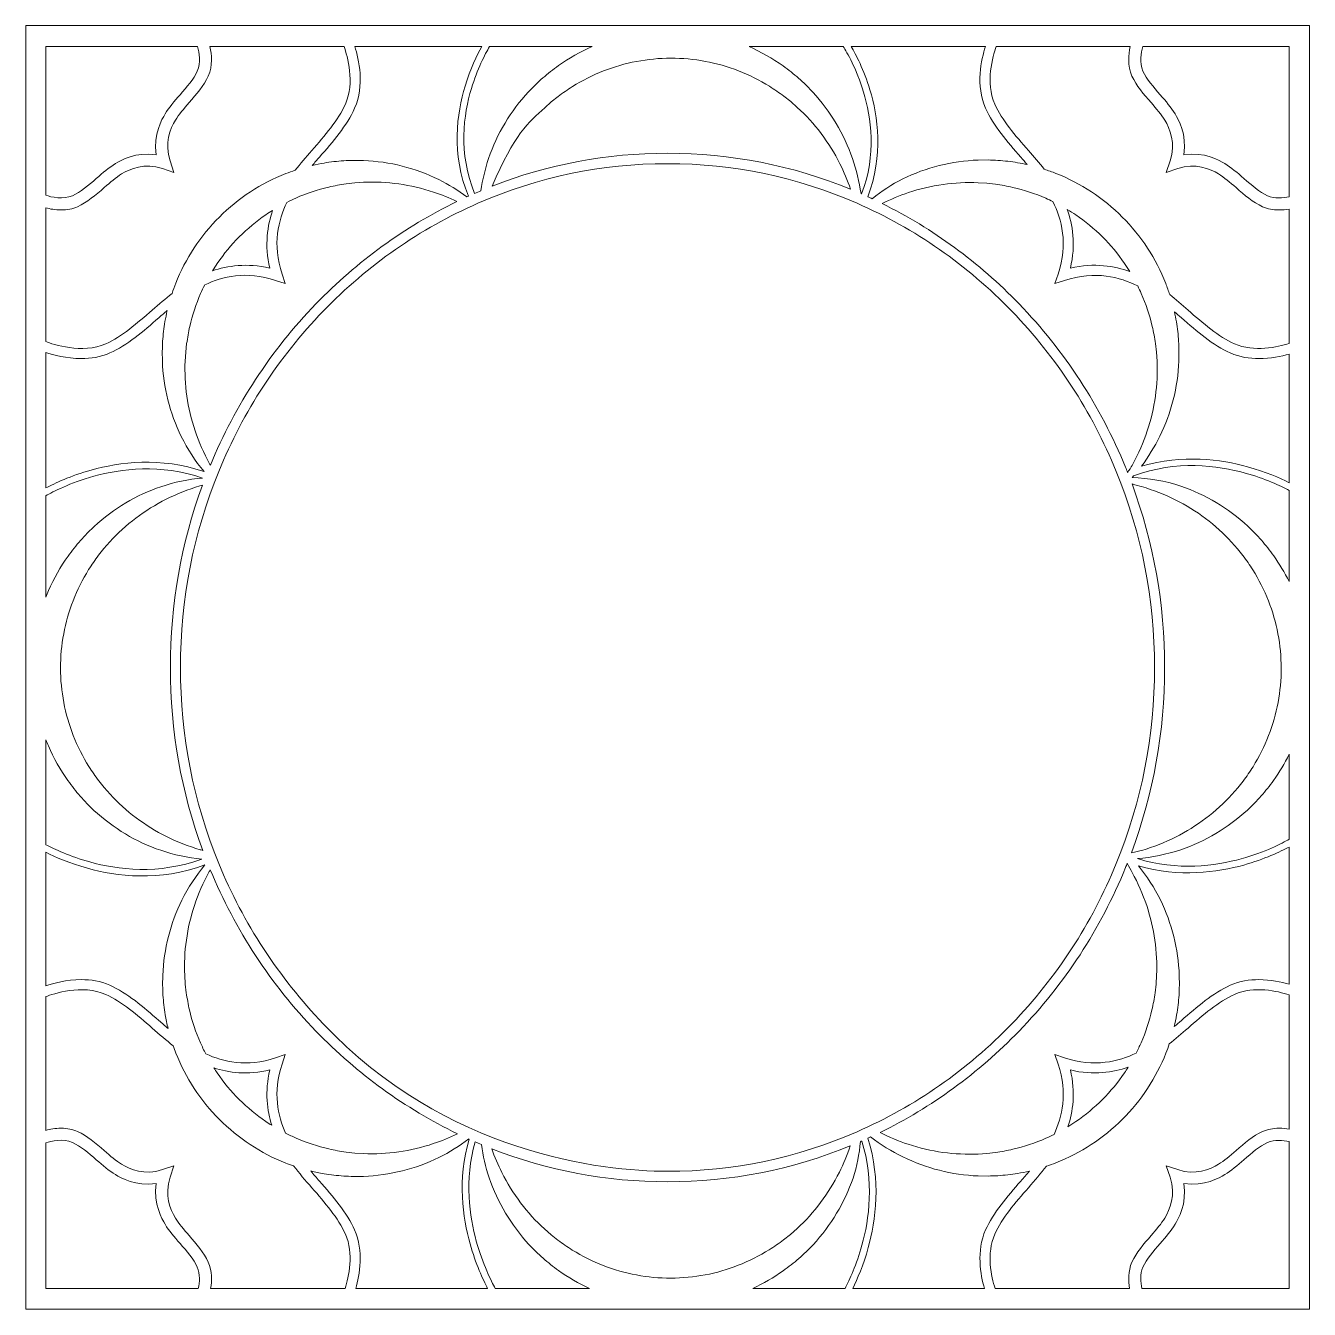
# Model space of a CAD drawing. Header units: millimetres. Extents: x -965 to 732, y -534 to 696.
# Drawn here: x -965.5 to -584.6, y 314.6 to 695.5 of the extents above; entities that cross this region are included whole.
import ezdxf

# ---------------------------------------------------------------- set-up
doc = ezdxf.new("R2010")
doc.units = ezdxf.units.MM
doc.header["$MEASUREMENT"] = 0
doc.layers.add('Layer 3', color=7, linetype='Continuous')

msp = doc.modelspace()

# ---------------------------------------------------------------- linework, layer by layer
at = {"layer": 'Layer 3', "lineweight": 0}
msp.add_lwpolyline([(-965.47, 695.51), (-965.47, 314.59), (-584.55, 314.59), (-584.55, 695.51), (-965.47, 695.51)], dxfattribs=at)
for points, knots in [([(-922.6, 655.36), (-924.4, 660.76), (-922.56, 664.87), (-921.01, 667.48), (-920.03, 669.14), (-918.54, 670.85), (-916.96, 672.66), (-914.8, 675.15), (-912.56, 677.72), (-911.29, 680.57), (-909.94, 683.62), (-910.26, 686.97), (-910.79, 689.3), (-910.79, 689.3), (-870.98, 689.3), (-870.98, 689.3), (-869.96, 686.41), (-867.75, 678.63), (-870.6, 672.22), (-872.7, 667.49), (-876.7, 662.9), (-880.57, 658.45), (-882.3, 656.46), (-883.98, 654.54), (-885.48, 652.62), (-886.43, 652.31), (-887.36, 651.97), (-888.29, 651.61), (-891.96, 650.18), (-895.48, 648.34), (-898.8, 646.19), (-902.11, 644.02), (-905.19, 641.5), (-908, 638.73), (-910.79, 635.92), (-913.31, 632.85), (-915.49, 629.55), (-917.65, 626.24), (-919.51, 622.72), (-920.95, 619.05), (-921.34, 618.06), (-921.7, 617.07), (-922.03, 616.06), (-923.97, 614.54), (-925.92, 612.85), (-927.93, 611.1), (-932.37, 607.23), (-936.97, 603.22), (-941.7, 601.12), (-948.72, 598), (-957.39, 600.96), (-959.47, 601.76), (-959.47, 601.76), (-959.47, 641.44), (-959.47, 641.44), (-958.26, 641.12), (-956.67, 640.82), (-954.94, 640.82), (-953.15, 640.82), (-951.52, 641.14), (-950.07, 641.79), (-947.23, 643.05), (-944.66, 645.29), (-942.17, 647.46), (-940.36, 649.03), (-938.65, 650.52), (-936.99, 651.5), (-934.37, 653.05), (-930.27, 654.9), (-924.87, 653.1), (-924.87, 653.1), (-921.47, 651.97), (-921.47, 651.97), (-921.47, 651.97), (-922.6, 655.36), (-922.6, 655.36)], [0, 0, 0, 0, 1, 1, 1, 2, 2, 2, 3, 3, 3, 4, 4, 4, 5, 5, 5, 6, 6, 6, 7, 7, 7, 8, 8, 8, 9, 9, 9, 10, 10, 10, 11, 11, 11, 12, 12, 12, 13, 13, 13, 14, 14, 14, 15, 15, 15, 16, 16, 16, 17, 17, 17, 18, 18, 18, 19, 19, 19, 20, 20, 20, 21, 21, 21, 22, 22, 22, 23, 23, 23, 24, 24, 24, 25, 25, 25, 25]), ([(-914.49, 689.3), (-913.99, 687.52), (-913.46, 684.51), (-914.56, 682.02), (-915.61, 679.67), (-917.67, 677.3), (-919.66, 675.02), (-921.35, 673.08), (-922.95, 671.25), (-924.09, 669.31), (-925.01, 667.76), (-927.65, 663.29), (-926.73, 657.22), (-932.79, 658.14), (-937.26, 655.5), (-938.81, 654.59), (-940.75, 653.44), (-942.58, 651.85), (-944.52, 650.16), (-946.81, 648.16), (-949.17, 646.1), (-951.53, 645.06), (-954.37, 643.8), (-957.88, 644.66), (-959.47, 645.18), (-959.47, 645.18), (-959.47, 689.3), (-959.47, 689.3), (-959.47, 689.3), (-914.49, 689.3), (-914.49, 689.3)], [0, 0, 0, 0, 1, 1, 1, 2, 2, 2, 3, 3, 3, 4, 4, 4, 5, 5, 5, 6, 6, 6, 7, 7, 7, 8, 8, 8, 9, 9, 9, 10, 10, 10, 10]), ([(-835.09, 677.54), (-837.5, 669.57), (-839.26, 657.47), (-834.08, 644.92), (-834.24, 644.84), (-834.41, 644.77), (-834.57, 644.69), (-837.17, 646.65), (-839.96, 648.38), (-842.91, 649.84), (-849.76, 653.25), (-857.44, 655.18), (-865.23, 655.5), (-865.23, 655.5), (-868.16, 655.54), (-868.16, 655.54), (-869.13, 655.51), (-870.11, 655.48), (-871.09, 655.43), (-872.06, 655.36), (-873.04, 655.27), (-874.01, 655.17), (-874.98, 655.03), (-875.96, 654.91), (-876.92, 654.75), (-878.09, 654.56), (-879.26, 654.33), (-880.41, 654.06), (-879.73, 654.85), (-879.03, 655.66), (-878.31, 656.48), (-874.29, 661.09), (-870.14, 665.86), (-867.86, 671), (-864.84, 677.78), (-866.59, 685.5), (-867.81, 689.3), (-867.81, 689.3), (-830.14, 689.3), (-830.14, 689.3), (-831.54, 686.78), (-833.53, 682.7), (-835.09, 677.54)], [0, 0, 0, 0, 1, 1, 1, 2, 2, 2, 3, 3, 3, 4, 4, 4, 5, 5, 5, 6, 6, 6, 7, 7, 7, 8, 8, 8, 9, 9, 9, 10, 10, 10, 11, 11, 11, 12, 12, 12, 13, 13, 13, 14, 14, 14, 14]), ([(-797.38, 689.3), (-800.9, 687.74), (-804.27, 685.86), (-807.39, 683.64), (-808.19, 683.07), (-808.97, 682.46), (-809.75, 681.87), (-810.52, 681.26), (-811.27, 680.63), (-812.02, 680), (-812.74, 679.34), (-813.46, 678.67), (-814.17, 678), (-814.17, 678), (-816.23, 675.91), (-816.23, 675.91), (-821.54, 670.18), (-825.62, 663.39), (-828.09, 656.12), (-829.16, 652.99), (-829.92, 649.77), (-830.38, 646.54), (-831, 646.28), (-831.63, 646.01), (-832.25, 645.74), (-837.18, 657.69), (-835.5, 669.25), (-833.2, 676.88), (-831.47, 682.62), (-829.15, 687.05), (-827.83, 689.3), (-827.83, 689.3), (-797.38, 689.3), (-797.38, 689.3)], [0, 0, 0, 0, 1, 1, 1, 2, 2, 2, 3, 3, 3, 4, 4, 4, 5, 5, 5, 6, 6, 6, 7, 7, 7, 8, 8, 8, 9, 9, 9, 10, 10, 10, 11, 11, 11, 11]), ([(-784.2, 684.89), (-780.85, 685.53), (-777.43, 685.86), (-774.01, 685.85), (-770.6, 685.87), (-767.18, 685.55), (-763.83, 684.92), (-760.46, 684.31), (-757.17, 683.35), (-753.97, 682.11), (-750.77, 680.89), (-747.7, 679.32), (-744.76, 677.51), (-744.03, 677.06), (-743.32, 676.57), (-742.6, 676.09), (-741.89, 675.6), (-741.2, 675.07), (-740.5, 674.57), (-740.5, 674.57), (-738.46, 672.96), (-738.46, 672.96), (-738.46, 672.96), (-736.49, 671.25), (-736.49, 671.25), (-731.35, 666.56), (-727.05, 660.88), (-723.85, 654.52), (-722.63, 652.1), (-721.58, 649.57), (-720.7, 646.97), (-737.97, 654.06), (-756.23, 657.65), (-775.01, 657.65), (-792.97, 657.65), (-810.44, 654.37), (-827.04, 647.89), (-820.55, 663.34), (-816.24, 666.77), (-811.45, 671.16), (-811.45, 671.16), (-809.49, 672.88), (-809.49, 672.88), (-809.49, 672.88), (-807.46, 674.49), (-807.46, 674.49), (-806.76, 674.99), (-806.08, 675.52), (-805.37, 676.01), (-804.65, 676.49), (-803.94, 676.98), (-803.22, 677.44), (-800.29, 679.25), (-797.23, 680.82), (-794.03, 682.06), (-790.85, 683.3), (-787.56, 684.27), (-784.2, 684.89)], [0, 0, 0, 0, 1, 1, 1, 2, 2, 2, 3, 3, 3, 4, 4, 4, 5, 5, 5, 6, 6, 6, 7, 7, 7, 8, 8, 8, 9, 9, 9, 10, 10, 10, 11, 11, 11, 12, 12, 12, 13, 13, 13, 14, 14, 14, 15, 15, 15, 16, 16, 16, 17, 17, 17, 18, 18, 18, 19, 19, 19, 19]), ([(-722.84, 689.3), (-721.82, 687.67), (-718.89, 682.68), (-716.82, 675.8), (-714.58, 668.37), (-712.93, 657.21), (-717.4, 645.58), (-717.47, 645.6), (-717.53, 645.63), (-717.59, 645.66), (-717.59, 645.66), (-717.59, 645.66), (-717.59, 645.66), (-718.09, 649.17), (-719, 652.69), (-720.13, 656.05), (-722.57, 663.3), (-726.63, 670.09), (-731.91, 675.82), (-731.91, 675.82), (-733.96, 677.92), (-733.96, 677.92), (-734.67, 678.58), (-735.38, 679.26), (-736.1, 679.92), (-736.85, 680.55), (-737.6, 681.18), (-738.36, 681.79), (-739.14, 682.38), (-739.91, 682.99), (-740.71, 683.56), (-743.86, 685.82), (-747.27, 687.72), (-750.82, 689.3), (-750.82, 689.3), (-722.84, 689.3), (-722.84, 689.3)], [0, 0, 0, 0, 1, 1, 1, 2, 2, 2, 3, 3, 3, 4, 4, 4, 5, 5, 5, 6, 6, 6, 7, 7, 7, 8, 8, 8, 9, 9, 9, 10, 10, 10, 11, 11, 11, 12, 12, 12, 12]), ([(-680.67, 689.3), (-681.89, 685.5), (-683.63, 677.78), (-680.62, 671), (-678.34, 665.86), (-674.18, 661.09), (-670.16, 656.48), (-669.52, 655.74), (-668.89, 655.01), (-668.27, 654.29), (-669.21, 654.5), (-670.16, 654.69), (-671.11, 654.84), (-672.08, 655.01), (-673.05, 655.13), (-674.02, 655.27), (-675, 655.37), (-675.98, 655.46), (-676.95, 655.54), (-677.93, 655.59), (-678.91, 655.62), (-679.89, 655.66), (-679.89, 655.66), (-682.82, 655.63), (-682.82, 655.63), (-690.63, 655.33), (-698.33, 653.41), (-705.22, 650.02), (-708.49, 648.4), (-711.46, 646.39), (-714.23, 644.14), (-714.68, 644.35), (-715.13, 644.55), (-715.58, 644.76), (-710.85, 656.98), (-712.58, 668.69), (-714.94, 676.46), (-716.74, 682.44), (-719.12, 686.97), (-720.49, 689.3), (-720.49, 689.3), (-680.67, 689.3), (-680.67, 689.3)], [0, 0, 0, 0, 1, 1, 1, 2, 2, 2, 3, 3, 3, 4, 4, 4, 5, 5, 5, 6, 6, 6, 7, 7, 7, 8, 8, 8, 9, 9, 9, 10, 10, 10, 11, 11, 11, 12, 12, 12, 13, 13, 13, 14, 14, 14, 14]), ([(-667.9, 658.45), (-671.77, 662.9), (-675.78, 667.49), (-677.88, 672.22), (-680.73, 678.63), (-678.51, 686.41), (-677.49, 689.3), (-677.49, 689.3), (-637.69, 689.3), (-637.69, 689.3), (-638.22, 686.97), (-638.54, 683.62), (-637.19, 680.57), (-635.92, 677.72), (-633.68, 675.15), (-631.51, 672.66), (-629.94, 670.85), (-628.45, 669.14), (-627.47, 667.48), (-625.92, 664.87), (-624.07, 660.76), (-625.87, 655.36), (-625.87, 655.36), (-627, 651.97), (-627, 651.97), (-627, 651.97), (-623.61, 653.1), (-623.61, 653.1), (-618.21, 654.9), (-614.11, 653.05), (-611.49, 651.5), (-609.83, 650.52), (-608.12, 649.03), (-606.31, 647.46), (-603.82, 645.29), (-601.25, 643.05), (-598.4, 641.79), (-596.96, 641.14), (-595.32, 640.82), (-593.53, 640.82), (-592.47, 640.82), (-591.46, 640.93), (-590.55, 641.1), (-590.55, 641.1), (-590.55, 601.22), (-590.55, 601.22), (-593.92, 600.14), (-600.92, 598.52), (-606.78, 601.12), (-611.51, 603.22), (-616.1, 607.23), (-620.55, 611.1), (-622.4, 612.71), (-624.19, 614.27), (-625.97, 615.69), (-626.34, 616.81), (-626.73, 617.92), (-627.15, 619.02), (-628.58, 622.7), (-630.43, 626.22), (-632.58, 629.53), (-634.76, 632.84), (-637.27, 635.92), (-640.05, 638.73), (-642.86, 641.51), (-645.93, 644.03), (-649.23, 646.22), (-652.55, 648.37), (-656.06, 650.23), (-659.74, 651.67), (-660.89, 652.12), (-662.05, 652.53), (-663.22, 652.91), (-664.66, 654.73), (-666.26, 656.56), (-667.9, 658.45)], [0, 0, 0, 0, 1, 1, 1, 2, 2, 2, 3, 3, 3, 4, 4, 4, 5, 5, 5, 6, 6, 6, 7, 7, 7, 8, 8, 8, 9, 9, 9, 10, 10, 10, 11, 11, 11, 12, 12, 12, 13, 13, 13, 14, 14, 14, 15, 15, 15, 16, 16, 16, 17, 17, 17, 18, 18, 18, 19, 19, 19, 20, 20, 20, 21, 21, 21, 22, 22, 22, 23, 23, 23, 24, 24, 24, 25, 25, 25, 25]), ([(-590.55, 644.76), (-592.34, 644.36), (-594.83, 644.12), (-596.95, 645.06), (-599.3, 646.1), (-601.67, 648.16), (-603.96, 650.16), (-605.9, 651.85), (-607.73, 653.44), (-609.67, 654.59), (-611.21, 655.5), (-615.68, 658.14), (-621.75, 657.22), (-620.83, 663.29), (-623.47, 667.76), (-624.38, 669.31), (-625.53, 671.25), (-627.13, 673.08), (-628.81, 675.02), (-630.81, 677.3), (-632.87, 679.67), (-633.91, 682.02), (-635.02, 684.51), (-634.49, 687.52), (-633.99, 689.3), (-633.99, 689.3), (-590.55, 689.3), (-590.55, 689.3), (-590.55, 689.3), (-590.55, 644.76), (-590.55, 644.76)], [0, 0, 0, 0, 1, 1, 1, 2, 2, 2, 3, 3, 3, 4, 4, 4, 5, 5, 5, 6, 6, 6, 7, 7, 7, 8, 8, 8, 9, 9, 9, 10, 10, 10, 10]), ([(-877.2, 399.33), (-890.32, 413.21), (-900.9, 429.05), (-908.17, 446.86), (-915.71, 465.29), (-919.53, 484.86), (-919.53, 505.05), (-919.53, 525.23), (-915.71, 544.81), (-908.17, 563.24), (-900.9, 581.04), (-890.47, 597.03), (-877.2, 610.76), (-863.93, 624.49), (-848.47, 635.27), (-831.26, 642.8), (-813.45, 650.6), (-794.52, 654.55), (-775.01, 654.55), (-755.5, 654.55), (-736.57, 650.6), (-718.76, 642.8), (-701.55, 635.27), (-686.09, 624.49), (-672.82, 610.76), (-659.55, 597.03), (-649.13, 581.04), (-641.85, 563.24), (-634.31, 544.81), (-630.49, 525.23), (-630.49, 505.05), (-630.49, 484.86), (-634.31, 465.29), (-641.85, 446.86), (-649.13, 429.05), (-659.55, 413.06), (-672.82, 399.33), (-686.09, 385.6), (-701.55, 374.82), (-718.76, 367.29), (-736.57, 359.5), (-755.5, 355.55), (-775.01, 355.55), (-794.48, 355.55), (-840.74, 360.75), (-877.2, 399.33)], [0, 0, 0, 0, 1, 1, 1, 2, 2, 2, 3, 3, 3, 4, 4, 4, 5, 5, 5, 6, 6, 6, 7, 7, 7, 8, 8, 8, 9, 9, 9, 10, 10, 10, 11, 11, 11, 12, 12, 12, 13, 13, 13, 14, 14, 14, 15, 15, 15, 15]), ([(-915.21, 575.3), (-917.46, 582.03), (-918.45, 589.07), (-918.16, 596), (-918.16, 596), (-917.99, 598.59), (-917.99, 598.59), (-917.99, 598.59), (-917.7, 601.17), (-917.7, 601.17), (-917.55, 602.02), (-917.44, 602.87), (-917.29, 603.72), (-917.12, 604.57), (-916.97, 605.41), (-916.78, 606.25), (-915.99, 609.6), (-914.93, 612.88), (-913.55, 616.01), (-913.17, 616.88), (-912.77, 617.74), (-912.34, 618.59), (-907.16, 621.03), (-900.08, 622.85), (-891.29, 619.91), (-891.29, 619.91), (-888.44, 618.96), (-888.44, 618.96), (-888.44, 618.96), (-889.39, 621.81), (-889.39, 621.81), (-892.36, 630.73), (-890.46, 637.88), (-887.96, 643.08), (-887.08, 643.53), (-886.18, 643.96), (-885.27, 644.36), (-882.13, 645.75), (-878.85, 646.82), (-875.5, 647.61), (-874.66, 647.81), (-873.81, 647.96), (-872.96, 648.14), (-872.11, 648.29), (-871.25, 648.4), (-870.4, 648.55), (-870.4, 648.55), (-867.82, 648.85), (-867.82, 648.85), (-867.82, 648.85), (-865.22, 649.03), (-865.22, 649.03), (-858.27, 649.34), (-851.2, 648.37), (-844.44, 646.13), (-842.08, 645.35), (-839.75, 644.41), (-837.48, 643.32), (-853.03, 635.8), (-867.09, 625.61), (-879.32, 612.96), (-892.71, 599.1), (-903.25, 583), (-910.67, 565.08), (-910.76, 565.23), (-910.84, 565.37), (-910.91, 565.49), (-912.64, 568.65), (-914.09, 571.94), (-915.21, 575.3)], [0, 0, 0, 0, 1, 1, 1, 2, 2, 2, 3, 3, 3, 4, 4, 4, 5, 5, 5, 6, 6, 6, 7, 7, 7, 8, 8, 8, 9, 9, 9, 10, 10, 10, 11, 11, 11, 12, 12, 12, 13, 13, 13, 14, 14, 14, 15, 15, 15, 16, 16, 16, 17, 17, 17, 18, 18, 18, 19, 19, 19, 20, 20, 20, 21, 21, 21, 22, 22, 22, 23, 23, 23, 23]), ([(-660.62, 643.29), (-658.07, 638.07), (-656.07, 630.85), (-659.09, 621.81), (-659.09, 621.81), (-660.04, 618.96), (-660.04, 618.96), (-660.04, 618.96), (-657.19, 619.91), (-657.19, 619.91), (-648.01, 622.97), (-640.7, 620.86), (-635.47, 618.26), (-635.1, 617.53), (-634.75, 616.78), (-634.42, 616.03), (-633.03, 612.9), (-631.96, 609.62), (-631.16, 606.27), (-630.97, 605.43), (-630.81, 604.58), (-630.64, 603.74), (-630.49, 602.89), (-630.37, 602.03), (-630.23, 601.18), (-630.23, 601.18), (-629.92, 598.6), (-629.92, 598.6), (-629.92, 598.6), (-629.75, 596), (-629.75, 596), (-629.43, 589.05), (-630.41, 581.99), (-632.65, 575.23), (-633.76, 571.85), (-635.21, 568.55), (-636.94, 565.37), (-637.17, 564.95), (-637.62, 564.25), (-638.13, 563.5), (-638.16, 563.48), (-638.19, 563.47), (-638.22, 563.46), (-638.22, 563.46), (-638.19, 563.4), (-638.19, 563.4), (-638.29, 563.25), (-638.39, 563.11), (-638.49, 562.96), (-638.69, 563.46), (-638.88, 563.95), (-639.09, 564.45), (-646.52, 582.62), (-657.15, 598.94), (-670.7, 612.96), (-682.61, 625.28), (-696.24, 635.27), (-711.3, 642.72), (-708.77, 643.99), (-706.17, 645.08), (-703.52, 645.96), (-696.79, 648.21), (-689.74, 649.2), (-682.81, 648.9), (-682.81, 648.9), (-680.22, 648.74), (-680.22, 648.74), (-680.22, 648.74), (-677.64, 648.44), (-677.64, 648.44), (-676.79, 648.3), (-675.93, 648.19), (-675.08, 648.04), (-674.24, 647.87), (-673.39, 647.71), (-672.55, 647.52), (-669.2, 646.74), (-665.92, 645.68), (-662.79, 644.3), (-662.06, 643.98), (-661.33, 643.64), (-660.62, 643.29)], [0, 0, 0, 0, 1, 1, 1, 2, 2, 2, 3, 3, 3, 4, 4, 4, 5, 5, 5, 6, 6, 6, 7, 7, 7, 8, 8, 8, 9, 9, 9, 10, 10, 10, 11, 11, 11, 12, 12, 12, 13, 13, 13, 14, 14, 14, 15, 15, 15, 16, 16, 16, 17, 17, 17, 18, 18, 18, 19, 19, 19, 20, 20, 20, 21, 21, 21, 22, 22, 22, 23, 23, 23, 24, 24, 24, 25, 25, 25, 26, 26, 26, 27, 27, 27, 27]), ([(-893, 623.53), (-899.82, 625.18), (-905.66, 624.24), (-910.03, 622.77), (-909.57, 623.51), (-909.09, 624.24), (-908.6, 624.96), (-906.68, 627.78), (-904.5, 630.43), (-902.08, 632.83), (-899.67, 635.26), (-897.04, 637.45), (-894.22, 639.38), (-893.55, 639.84), (-892.88, 640.28), (-892.19, 640.71), (-893.69, 636.32), (-894.68, 630.43), (-893, 623.53)], [0, 0, 0, 0, 1, 1, 1, 2, 2, 2, 3, 3, 3, 4, 4, 4, 5, 5, 5, 6, 6, 6, 6]), ([(-656.39, 641), (-655.52, 640.47), (-654.67, 639.93), (-653.83, 639.35), (-651.01, 637.44), (-648.36, 635.26), (-645.95, 632.83), (-643.52, 630.43), (-641.33, 627.79), (-639.41, 624.98), (-638.85, 624.18), (-638.33, 623.37), (-637.83, 622.55), (-642.25, 624.14), (-648.32, 625.26), (-655.47, 623.53), (-653.76, 630.58), (-654.83, 636.58), (-656.39, 641)], [0, 0, 0, 0, 1, 1, 1, 2, 2, 2, 3, 3, 3, 4, 4, 4, 5, 5, 5, 6, 6, 6, 6]), ([(-945.99, 563.65), (-952.17, 561.93), (-956.91, 559.69), (-959.47, 558.33), (-959.47, 558.33), (-959.47, 598.56), (-959.47, 598.56), (-957.33, 597.82), (-953.36, 596.71), (-948.95, 596.71), (-946.19, 596.71), (-943.25, 597.15), (-940.48, 598.38), (-935.34, 600.66), (-930.57, 604.82), (-925.96, 608.84), (-925.11, 609.57), (-924.28, 610.29), (-923.46, 610.99), (-923.72, 609.9), (-923.94, 608.8), (-924.13, 607.69), (-924.29, 606.72), (-924.41, 605.74), (-924.55, 604.77), (-924.66, 603.8), (-924.74, 602.82), (-924.83, 601.85), (-924.88, 600.87), (-924.9, 599.89), (-924.94, 598.91), (-924.94, 598.91), (-924.91, 595.98), (-924.91, 595.98), (-924.61, 588.18), (-922.69, 580.49), (-919.3, 573.6), (-917.45, 569.85), (-915.17, 566.35), (-912.53, 563.19), (-925.44, 567.62), (-937.77, 565.93), (-945.99, 563.65)], [0, 0, 0, 0, 1, 1, 1, 2, 2, 2, 3, 3, 3, 4, 4, 4, 5, 5, 5, 6, 6, 6, 7, 7, 7, 8, 8, 8, 9, 9, 9, 10, 10, 10, 11, 11, 11, 12, 12, 12, 13, 13, 13, 14, 14, 14, 14]), ([(-590.55, 559.89), (-593.27, 561.25), (-597.53, 563.12), (-602.87, 564.61), (-610.68, 566.77), (-622.17, 568.41), (-634.36, 564.78), (-632.28, 567.55), (-630.46, 570.58), (-628.93, 573.67), (-625.52, 580.53), (-623.58, 588.19), (-623.26, 595.98), (-623.26, 595.98), (-623.23, 598.91), (-623.23, 598.91), (-623.26, 599.88), (-623.29, 600.86), (-623.33, 601.84), (-623.41, 602.81), (-623.49, 603.79), (-623.6, 604.76), (-623.74, 605.73), (-623.85, 606.7), (-624.01, 607.67), (-624.18, 608.66), (-624.37, 609.65), (-624.59, 610.63), (-623.9, 610.04), (-623.22, 609.44), (-622.52, 608.84), (-617.91, 604.82), (-613.14, 600.66), (-608, 598.38), (-605.22, 597.15), (-602.29, 596.71), (-599.53, 596.71), (-596.02, 596.71), (-592.8, 597.41), (-590.55, 598.07), (-590.55, 598.07), (-590.55, 559.89), (-590.55, 559.89)], [0, 0, 0, 0, 1, 1, 1, 2, 2, 2, 3, 3, 3, 4, 4, 4, 5, 5, 5, 6, 6, 6, 7, 7, 7, 8, 8, 8, 9, 9, 9, 10, 10, 10, 11, 11, 11, 12, 12, 12, 13, 13, 13, 14, 14, 14, 14]), ([(-959.47, 525.95), (-959.47, 525.95), (-959.47, 556.03), (-959.47, 556.03), (-957.49, 557.15), (-952.3, 559.85), (-945.28, 561.79), (-937.34, 563.99), (-925.42, 565.61), (-913, 561.25), (-917.16, 560.9), (-921.32, 560.05), (-925.33, 558.7), (-932.59, 556.26), (-939.38, 552.2), (-945.12, 546.92), (-945.12, 546.92), (-947.22, 544.88), (-947.22, 544.88), (-947.88, 544.17), (-948.56, 543.46), (-949.21, 542.74), (-949.85, 541.99), (-950.48, 541.24), (-951.09, 540.48), (-951.68, 539.7), (-952.29, 538.93), (-952.86, 538.13), (-955.15, 534.94), (-957.08, 531.49), (-958.67, 527.88), (-958.95, 527.24), (-959.22, 526.6), (-959.47, 525.95)], [0, 0, 0, 0, 1, 1, 1, 2, 2, 2, 3, 3, 3, 4, 4, 4, 5, 5, 5, 6, 6, 6, 7, 7, 7, 8, 8, 8, 9, 9, 9, 10, 10, 10, 11, 11, 11, 11]), ([(-637.13, 561.42), (-636.98, 561.58), (-636.84, 561.75), (-636.7, 561.91), (-623.98, 566.64), (-611.7, 565), (-603.58, 562.75), (-597.66, 561.12), (-593.04, 558.94), (-590.55, 557.62), (-590.55, 557.62), (-590.55, 530.54), (-590.55, 530.54), (-591.87, 533.21), (-593.39, 535.77), (-595.11, 538.18), (-595.68, 538.98), (-596.29, 539.75), (-596.87, 540.54), (-597.49, 541.3), (-598.12, 542.06), (-598.75, 542.8), (-599.41, 543.53), (-600.08, 544.24), (-600.75, 544.96), (-600.75, 544.96), (-602.84, 547.01), (-602.84, 547.01), (-608.58, 552.32), (-615.38, 556.4), (-622.65, 558.87), (-627.36, 560.47), (-632.24, 561.2), (-637.13, 561.42)], [0, 0, 0, 0, 1, 1, 1, 2, 2, 2, 3, 3, 3, 4, 4, 4, 5, 5, 5, 6, 6, 6, 7, 7, 7, 8, 8, 8, 9, 9, 9, 10, 10, 10, 11, 11, 11, 11]), ([(-913.72, 450.99), (-917.18, 452), (-920.53, 453.3), (-923.7, 454.89), (-930.05, 458.06), (-935.74, 462.33), (-940.43, 467.44), (-940.43, 467.44), (-942.15, 469.39), (-942.15, 469.39), (-942.15, 469.39), (-943.76, 471.42), (-943.76, 471.42), (-944.26, 472.13), (-944.79, 472.81), (-945.28, 473.51), (-945.76, 474.23), (-946.25, 474.94), (-946.71, 475.67), (-948.52, 478.59), (-950.09, 481.65), (-951.33, 484.84), (-952.57, 488.03), (-953.55, 491.32), (-954.16, 494.68), (-954.8, 498.02), (-955.13, 501.44), (-955.12, 504.85), (-955.14, 508.27), (-954.83, 511.68), (-954.19, 515.03), (-953.59, 518.39), (-952.62, 521.69), (-951.39, 524.88), (-950.16, 528.08), (-948.59, 531.15), (-946.78, 534.09), (-946.33, 534.82), (-945.84, 535.53), (-945.37, 536.25), (-944.87, 536.96), (-944.34, 537.64), (-943.84, 538.35), (-943.84, 538.35), (-942.23, 540.39), (-942.23, 540.39), (-942.23, 540.39), (-940.52, 542.35), (-940.52, 542.35), (-935.83, 547.48), (-930.14, 551.79), (-923.77, 554.98), (-920.59, 556.59), (-917.24, 557.9), (-913.76, 558.93), (-913.57, 558.98), (-913.31, 559.05), (-913, 559.13), (-919.33, 541.88), (-922.53, 523.72), (-922.53, 505.05), (-922.53, 486.31), (-919.3, 468.08), (-912.93, 450.78), (-913.24, 450.86), (-913.51, 450.93), (-913.72, 450.99)], [0, 0, 0, 0, 1, 1, 1, 2, 2, 2, 3, 3, 3, 4, 4, 4, 5, 5, 5, 6, 6, 6, 7, 7, 7, 8, 8, 8, 9, 9, 9, 10, 10, 10, 11, 11, 11, 12, 12, 12, 13, 13, 13, 14, 14, 14, 15, 15, 15, 16, 16, 16, 17, 17, 17, 18, 18, 18, 19, 19, 19, 20, 20, 20, 21, 21, 21, 22, 22, 22, 22]), ([(-634.31, 558.71), (-630.85, 557.7), (-627.5, 556.4), (-624.33, 554.81), (-617.98, 551.65), (-612.29, 547.37), (-607.6, 542.26), (-607.6, 542.26), (-605.88, 540.31), (-605.88, 540.31), (-605.88, 540.31), (-604.27, 538.28), (-604.27, 538.28), (-603.77, 537.58), (-603.24, 536.89), (-602.74, 536.19), (-602.27, 535.47), (-601.78, 534.76), (-601.32, 534.03), (-599.51, 531.11), (-597.94, 528.05), (-596.7, 524.86), (-595.46, 521.67), (-594.48, 518.38), (-593.87, 515.03), (-593.22, 511.68), (-592.9, 508.27), (-592.9, 504.85), (-592.89, 501.44), (-593.2, 498.02), (-593.84, 494.67), (-594.44, 491.31), (-595.41, 488.02), (-596.64, 484.82), (-597.87, 481.62), (-599.44, 478.55), (-601.24, 475.62), (-601.7, 474.89), (-602.19, 474.18), (-602.66, 473.45), (-603.16, 472.75), (-603.69, 472.06), (-604.19, 471.35), (-604.19, 471.35), (-605.8, 469.32), (-605.8, 469.32), (-605.8, 469.32), (-607.51, 467.35), (-607.51, 467.35), (-612.2, 462.22), (-617.89, 457.91), (-624.26, 454.72), (-627.44, 453.12), (-630.79, 451.8), (-634.27, 450.78), (-634.89, 450.59), (-636.16, 450.33), (-637.35, 450.09), (-630.81, 467.6), (-627.49, 486.06), (-627.49, 505.05), (-627.49, 523.86), (-630.75, 542.15), (-637.17, 559.51), (-636.05, 559.2), (-634.93, 558.89), (-634.31, 558.71)], [0, 0, 0, 0, 1, 1, 1, 2, 2, 2, 3, 3, 3, 4, 4, 4, 5, 5, 5, 6, 6, 6, 7, 7, 7, 8, 8, 8, 9, 9, 9, 10, 10, 10, 11, 11, 11, 12, 12, 12, 13, 13, 13, 14, 14, 14, 15, 15, 15, 16, 16, 16, 17, 17, 17, 18, 18, 18, 19, 19, 19, 20, 20, 20, 21, 21, 21, 22, 22, 22, 22]), ([(-952.94, 471.49), (-952.37, 470.69), (-951.76, 469.92), (-951.18, 469.13), (-950.56, 468.37), (-949.93, 467.62), (-949.3, 466.87), (-948.64, 466.14), (-947.97, 465.43), (-947.3, 464.71), (-947.3, 464.71), (-945.21, 462.66), (-945.21, 462.66), (-939.47, 457.35), (-932.68, 453.27), (-925.4, 450.8), (-921.44, 449.46), (-917.34, 448.59), (-913.22, 448.22), (-925.98, 443.44), (-938.3, 445.09), (-946.43, 447.34), (-952.36, 448.98), (-956.98, 451.16), (-959.47, 452.47), (-959.47, 452.47), (-959.47, 483.56), (-959.47, 483.56), (-959.23, 482.96), (-958.99, 482.36), (-958.73, 481.77), (-957.15, 478.15), (-955.22, 474.69), (-952.94, 471.49)], [0, 0, 0, 0, 1, 1, 1, 2, 2, 2, 3, 3, 3, 4, 4, 4, 5, 5, 5, 6, 6, 6, 7, 7, 7, 8, 8, 8, 9, 9, 9, 10, 10, 10, 11, 11, 11, 11]), ([(-622.72, 450.97), (-615.46, 453.42), (-608.67, 457.47), (-602.93, 462.75), (-602.93, 462.75), (-600.83, 464.79), (-600.83, 464.79), (-600.17, 465.5), (-599.49, 466.21), (-598.84, 466.94), (-598.2, 467.68), (-597.57, 468.43), (-596.96, 469.19), (-596.37, 469.97), (-595.76, 470.75), (-595.19, 471.54), (-593.43, 473.99), (-591.89, 476.59), (-590.55, 479.29), (-590.55, 479.29), (-590.55, 454.06), (-590.55, 454.06), (-592.54, 452.93), (-597.73, 450.24), (-604.73, 448.3), (-612.37, 446.19), (-623.68, 444.61), (-635.59, 448.37), (-631.25, 448.69), (-626.91, 449.56), (-622.72, 450.97)], [0, 0, 0, 0, 1, 1, 1, 2, 2, 2, 3, 3, 3, 4, 4, 4, 5, 5, 5, 6, 6, 6, 7, 7, 7, 8, 8, 8, 9, 9, 9, 10, 10, 10, 10]), ([(-912.27, 446.45), (-914.94, 443.28), (-917.25, 439.77), (-919.12, 436), (-922.53, 429.14), (-924.47, 421.48), (-924.79, 413.69), (-924.79, 413.69), (-924.82, 410.76), (-924.82, 410.76), (-924.79, 409.79), (-924.77, 408.81), (-924.72, 407.83), (-924.64, 406.86), (-924.56, 405.89), (-924.45, 404.91), (-924.31, 403.94), (-924.2, 402.97), (-924.04, 402), (-923.81, 400.63), (-923.53, 399.27), (-923.2, 397.92), (-924.11, 398.69), (-925.02, 399.49), (-925.96, 400.3), (-930.57, 404.32), (-935.34, 408.48), (-940.48, 410.76), (-943.25, 412), (-946.19, 412.43), (-948.95, 412.43), (-953.36, 412.43), (-957.33, 411.32), (-959.47, 410.58), (-959.47, 410.58), (-959.47, 450.21), (-959.47, 450.21), (-956.76, 448.85), (-952.49, 446.97), (-947.14, 445.48), (-938.62, 443.12), (-925.69, 441.39), (-912.27, 446.45)], [0, 0, 0, 0, 1, 1, 1, 2, 2, 2, 3, 3, 3, 4, 4, 4, 5, 5, 5, 6, 6, 6, 7, 7, 7, 8, 8, 8, 9, 9, 9, 10, 10, 10, 11, 11, 11, 12, 12, 12, 13, 13, 13, 14, 14, 14, 14]), ([(-623.14, 413.69), (-623.44, 421.49), (-625.36, 429.18), (-628.75, 436.07), (-630.54, 439.7), (-632.75, 443.11), (-635.28, 446.2), (-623.18, 442.66), (-611.78, 444.29), (-604.02, 446.44), (-597.85, 448.16), (-593.12, 450.4), (-590.55, 451.76), (-590.55, 451.76), (-590.55, 411.07), (-590.55, 411.07), (-592.8, 411.73), (-596.02, 412.43), (-599.53, 412.43), (-602.29, 412.43), (-605.22, 412), (-608, 410.76), (-613.14, 408.48), (-617.91, 404.32), (-622.52, 400.3), (-623.23, 399.68), (-623.94, 399.07), (-624.64, 398.47), (-624.36, 399.63), (-624.12, 400.8), (-623.92, 401.98), (-623.76, 402.95), (-623.64, 403.93), (-623.5, 404.9), (-623.39, 405.87), (-623.31, 406.85), (-623.22, 407.82), (-623.17, 408.8), (-623.15, 409.78), (-623.11, 410.76), (-623.11, 410.76), (-623.14, 413.69), (-623.14, 413.69)], [0, 0, 0, 0, 1, 1, 1, 2, 2, 2, 3, 3, 3, 4, 4, 4, 5, 5, 5, 6, 6, 6, 7, 7, 7, 8, 8, 8, 9, 9, 9, 10, 10, 10, 11, 11, 11, 12, 12, 12, 13, 13, 13, 14, 14, 14, 14]), ([(-670.7, 397.14), (-657.15, 411.15), (-646.52, 427.47), (-639.09, 445.65), (-638.91, 446.08), (-638.74, 446.51), (-638.57, 446.94), (-638.03, 445.93), (-637.5, 444.9), (-637.12, 444.21), (-635.39, 441.05), (-633.94, 437.77), (-632.82, 434.4), (-630.57, 427.67), (-629.58, 420.63), (-629.87, 413.7), (-629.87, 413.7), (-630.04, 411.11), (-630.04, 411.11), (-630.04, 411.11), (-630.33, 408.54), (-630.33, 408.54), (-630.48, 407.68), (-630.59, 406.83), (-630.73, 405.98), (-630.91, 405.14), (-631.06, 404.29), (-631.25, 403.45), (-632.04, 400.1), (-633.09, 396.83), (-634.48, 393.69), (-634.93, 392.67), (-635.41, 391.65), (-635.92, 390.65), (-641.13, 388.16), (-648.27, 386.26), (-657.19, 389.23), (-657.19, 389.23), (-660.04, 390.18), (-660.04, 390.18), (-660.04, 390.18), (-659.09, 387.33), (-659.09, 387.33), (-656.2, 378.66), (-657.92, 371.66), (-660.31, 366.5), (-661.12, 366.1), (-661.94, 365.71), (-662.76, 365.34), (-665.9, 363.95), (-669.18, 362.89), (-672.53, 362.09), (-673.37, 361.9), (-674.22, 361.74), (-675.07, 361.56), (-675.92, 361.41), (-676.77, 361.3), (-677.63, 361.15), (-677.63, 361.15), (-680.21, 360.85), (-680.21, 360.85), (-680.21, 360.85), (-682.81, 360.68), (-682.81, 360.68), (-689.76, 360.36), (-696.83, 361.33), (-703.59, 363.57), (-706.44, 364.51), (-709.23, 365.68), (-711.94, 367.06), (-696.63, 374.55), (-682.78, 384.65), (-670.7, 397.14)], [0, 0, 0, 0, 1, 1, 1, 2, 2, 2, 3, 3, 3, 4, 4, 4, 5, 5, 5, 6, 6, 6, 7, 7, 7, 8, 8, 8, 9, 9, 9, 10, 10, 10, 11, 11, 11, 12, 12, 12, 13, 13, 13, 14, 14, 14, 15, 15, 15, 16, 16, 16, 17, 17, 17, 18, 18, 18, 19, 19, 19, 20, 20, 20, 21, 21, 21, 22, 22, 22, 23, 23, 23, 24, 24, 24, 24]), ([(-888.34, 366.87), (-890.64, 372), (-892.21, 378.87), (-889.39, 387.33), (-889.39, 387.33), (-888.44, 390.18), (-888.44, 390.18), (-888.44, 390.18), (-891.29, 389.23), (-891.29, 389.23), (-899.91, 386.35), (-906.89, 388.04), (-912.04, 390.41), (-912.6, 391.48), (-913.12, 392.57), (-913.61, 393.67), (-915, 396.8), (-916.07, 400.08), (-916.87, 403.43), (-917.06, 404.27), (-917.22, 405.12), (-917.39, 405.97), (-917.54, 406.82), (-917.66, 407.67), (-917.8, 408.53), (-917.8, 408.53), (-918.11, 411.11), (-918.11, 411.11), (-918.11, 411.11), (-918.28, 413.7), (-918.28, 413.7), (-918.6, 420.65), (-917.62, 427.71), (-915.38, 434.47), (-914.27, 437.85), (-912.82, 441.15), (-911.09, 444.33), (-910.99, 444.52), (-910.85, 444.76), (-910.68, 445.03), (-903.26, 427.11), (-892.72, 411), (-879.32, 397.14), (-867.04, 384.44), (-852.93, 374.22), (-837.32, 366.69), (-839.66, 365.55), (-842.06, 364.56), (-844.51, 363.75), (-851.24, 361.5), (-858.28, 360.5), (-865.22, 360.8), (-865.22, 360.8), (-867.81, 360.97), (-867.81, 360.97), (-867.81, 360.97), (-870.39, 361.26), (-870.39, 361.26), (-871.24, 361.41), (-872.1, 361.51), (-872.95, 361.66), (-873.79, 361.84), (-874.64, 361.99), (-875.48, 362.18), (-878.83, 362.97), (-882.11, 364.02), (-885.24, 365.4), (-886.29, 365.86), (-887.32, 366.35), (-888.34, 366.87)], [0, 0, 0, 0, 1, 1, 1, 2, 2, 2, 3, 3, 3, 4, 4, 4, 5, 5, 5, 6, 6, 6, 7, 7, 7, 8, 8, 8, 9, 9, 9, 10, 10, 10, 11, 11, 11, 12, 12, 12, 13, 13, 13, 14, 14, 14, 15, 15, 15, 16, 16, 16, 17, 17, 17, 18, 18, 18, 19, 19, 19, 20, 20, 20, 21, 21, 21, 22, 22, 22, 23, 23, 23, 23]), ([(-870.66, 320.79), (-870.66, 320.79), (-910.6, 320.79), (-910.6, 320.79), (-910.2, 323.04), (-910.11, 325.92), (-911.29, 328.57), (-912.56, 331.42), (-914.8, 333.99), (-916.96, 336.48), (-918.54, 338.29), (-920.03, 340), (-921.01, 341.66), (-922.56, 344.28), (-924.4, 348.38), (-922.6, 353.78), (-922.6, 353.78), (-921.47, 357.18), (-921.47, 357.18), (-921.47, 357.18), (-924.87, 356.04), (-924.87, 356.04), (-930.27, 354.24), (-934.37, 356.09), (-936.99, 357.64), (-938.65, 358.62), (-940.36, 360.11), (-942.17, 361.68), (-944.66, 363.85), (-947.23, 366.09), (-950.07, 367.36), (-951.52, 368), (-953.15, 368.32), (-954.94, 368.32), (-956.67, 368.32), (-958.26, 368.02), (-959.47, 367.7), (-959.47, 367.7), (-959.47, 407.38), (-959.47, 407.38), (-957.39, 408.18), (-948.72, 411.14), (-941.7, 408.02), (-936.97, 405.92), (-932.37, 401.92), (-927.93, 398.04), (-925.8, 396.19), (-923.74, 394.4), (-921.69, 392.81), (-921.43, 392.09), (-921.17, 391.36), (-920.9, 390.65), (-919.47, 386.97), (-917.62, 383.45), (-915.47, 380.14), (-913.29, 376.83), (-910.78, 373.76), (-908, 370.94), (-905.19, 368.16), (-902.12, 365.64), (-898.82, 363.46), (-895.5, 361.3), (-891.99, 359.44), (-888.31, 358), (-887.54, 357.7), (-886.75, 357.41), (-885.97, 357.14), (-884.34, 355.02), (-882.49, 352.89), (-880.57, 350.69), (-876.7, 346.25), (-872.7, 341.65), (-870.6, 336.92), (-868.02, 331.12), (-869.59, 324.2), (-870.66, 320.79)], [0, 0, 0, 0, 1, 1, 1, 2, 2, 2, 3, 3, 3, 4, 4, 4, 5, 5, 5, 6, 6, 6, 7, 7, 7, 8, 8, 8, 9, 9, 9, 10, 10, 10, 11, 11, 11, 12, 12, 12, 13, 13, 13, 14, 14, 14, 15, 15, 15, 16, 16, 16, 17, 17, 17, 18, 18, 18, 19, 19, 19, 20, 20, 20, 21, 21, 21, 22, 22, 22, 23, 23, 23, 24, 24, 24, 25, 25, 25, 25]), ([(-625.87, 353.78), (-624.07, 348.38), (-625.92, 344.28), (-627.47, 341.66), (-628.45, 340), (-629.94, 338.29), (-631.51, 336.48), (-633.68, 333.99), (-635.92, 331.42), (-637.19, 328.57), (-638.36, 325.92), (-638.27, 323.04), (-637.88, 320.79), (-637.88, 320.79), (-677.81, 320.79), (-677.81, 320.79), (-678.89, 324.2), (-680.46, 331.12), (-677.88, 336.92), (-675.78, 341.65), (-671.77, 346.25), (-667.9, 350.69), (-666.02, 352.86), (-664.19, 354.95), (-662.59, 357.04), (-661.64, 357.36), (-660.7, 357.7), (-659.76, 358.06), (-656.09, 359.49), (-652.57, 361.33), (-649.25, 363.48), (-645.94, 365.65), (-642.86, 368.17), (-640.05, 370.94), (-637.26, 373.75), (-634.74, 376.82), (-632.56, 380.12), (-630.4, 383.43), (-628.54, 386.95), (-627.1, 390.62), (-626.74, 391.52), (-626.41, 392.43), (-626.1, 393.35), (-624.28, 394.8), (-622.44, 396.4), (-620.55, 398.04), (-616.1, 401.92), (-611.51, 405.92), (-606.78, 408.02), (-600.92, 410.62), (-593.92, 409), (-590.55, 407.92), (-590.55, 407.92), (-590.55, 368.04), (-590.55, 368.04), (-591.46, 368.21), (-592.47, 368.32), (-593.53, 368.32), (-595.32, 368.32), (-596.96, 368), (-598.4, 367.36), (-601.25, 366.09), (-603.82, 363.85), (-606.31, 361.68), (-608.12, 360.11), (-609.83, 358.62), (-611.49, 357.64), (-614.11, 356.09), (-618.21, 354.24), (-623.61, 356.04), (-623.61, 356.04), (-627, 357.18), (-627, 357.18), (-627, 357.18), (-625.87, 353.78), (-625.87, 353.78)], [0, 0, 0, 0, 1, 1, 1, 2, 2, 2, 3, 3, 3, 4, 4, 4, 5, 5, 5, 6, 6, 6, 7, 7, 7, 8, 8, 8, 9, 9, 9, 10, 10, 10, 11, 11, 11, 12, 12, 12, 13, 13, 13, 14, 14, 14, 15, 15, 15, 16, 16, 16, 17, 17, 17, 18, 18, 18, 19, 19, 19, 20, 20, 20, 21, 21, 21, 22, 22, 22, 23, 23, 23, 24, 24, 24, 25, 25, 25, 25]), ([(-892.44, 369.2), (-893.04, 369.57), (-893.62, 369.95), (-894.2, 370.35), (-897.02, 372.27), (-899.67, 374.45), (-902.08, 376.87), (-904.51, 379.27), (-906.7, 381.91), (-908.62, 384.73), (-908.97, 385.23), (-909.31, 385.73), (-909.63, 386.25), (-905.31, 384.85), (-899.62, 384.01), (-893, 385.62), (-894.58, 379.11), (-893.8, 373.49), (-892.44, 369.2)], [0, 0, 0, 0, 1, 1, 1, 2, 2, 2, 3, 3, 3, 4, 4, 4, 5, 5, 5, 6, 6, 6, 6]), ([(-655.47, 385.62), (-648.59, 383.94), (-642.71, 384.92), (-638.33, 386.41), (-638.69, 385.85), (-639.05, 385.29), (-639.43, 384.74), (-641.35, 381.92), (-643.53, 379.28), (-645.95, 376.87), (-648.35, 374.44), (-650.99, 372.25), (-653.81, 370.33), (-654.58, 369.79), (-655.37, 369.28), (-656.17, 368.79), (-654.73, 373.14), (-653.84, 378.9), (-655.47, 385.62)], [0, 0, 0, 0, 1, 1, 1, 2, 2, 2, 3, 3, 3, 4, 4, 4, 5, 5, 5, 6, 6, 6, 6]), ([(-715.45, 332.91), (-713.22, 340.92), (-711.56, 352.81), (-715.56, 365.35), (-715.29, 365.47), (-715.01, 365.6), (-714.73, 365.73), (-711.78, 363.46), (-708.47, 361.48), (-705.14, 359.83), (-698.29, 356.43), (-690.61, 354.49), (-682.82, 354.17), (-682.82, 354.17), (-679.89, 354.13), (-679.89, 354.13), (-678.92, 354.17), (-677.94, 354.19), (-676.96, 354.24), (-675.99, 354.32), (-675.01, 354.4), (-674.04, 354.5), (-673.07, 354.64), (-672.09, 354.76), (-671.13, 354.92), (-669.95, 355.11), (-668.77, 355.35), (-667.61, 355.62), (-668.43, 354.65), (-669.29, 353.66), (-670.16, 352.66), (-674.18, 348.05), (-678.34, 343.28), (-680.62, 338.14), (-683.4, 331.89), (-682.13, 324.84), (-680.96, 320.79), (-680.96, 320.79), (-720.06, 320.79), (-720.06, 320.79), (-718.71, 323.52), (-716.89, 327.7), (-715.45, 332.91)], [0, 0, 0, 0, 1, 1, 1, 2, 2, 2, 3, 3, 3, 4, 4, 4, 5, 5, 5, 6, 6, 6, 7, 7, 7, 8, 8, 8, 9, 9, 9, 10, 10, 10, 11, 11, 11, 12, 12, 12, 13, 13, 13, 14, 14, 14, 14]), ([(-959.47, 363.96), (-957.88, 364.48), (-954.37, 365.35), (-951.53, 364.08), (-949.17, 363.04), (-946.81, 360.98), (-944.52, 358.98), (-942.58, 357.29), (-940.75, 355.7), (-938.81, 354.55), (-937.26, 353.64), (-932.79, 351), (-926.73, 351.92), (-927.65, 345.86), (-925.01, 341.38), (-924.09, 339.84), (-922.95, 337.9), (-921.35, 336.06), (-919.66, 334.13), (-917.67, 331.84), (-915.61, 329.47), (-914.56, 327.12), (-913.63, 325.03), (-913.86, 322.58), (-914.25, 320.79), (-914.25, 320.79), (-959.47, 320.79), (-959.47, 320.79), (-959.47, 320.79), (-959.47, 363.96), (-959.47, 363.96)], [0, 0, 0, 0, 1, 1, 1, 2, 2, 2, 3, 3, 3, 4, 4, 4, 5, 5, 5, 6, 6, 6, 7, 7, 7, 8, 8, 8, 9, 9, 9, 10, 10, 10, 10]), ([(-867.52, 320.79), (-866.35, 324.84), (-865.08, 331.89), (-867.86, 338.14), (-870.14, 343.28), (-874.29, 348.05), (-878.31, 352.66), (-879.19, 353.67), (-880.05, 354.66), (-880.89, 355.64), (-879.58, 355.32), (-878.27, 355.05), (-876.94, 354.83), (-875.97, 354.67), (-875, 354.54), (-874.03, 354.4), (-873.05, 354.3), (-872.07, 354.21), (-871.1, 354.13), (-870.12, 354.08), (-869.14, 354.05), (-868.16, 354.02), (-868.16, 354.02), (-865.23, 354.05), (-865.23, 354.05), (-857.42, 354.34), (-849.72, 356.26), (-842.83, 359.66), (-839.7, 361.2), (-836.74, 363.05), (-834, 365.15), (-833.97, 365.13), (-833.94, 365.12), (-833.91, 365.1), (-837.37, 353.08), (-835.75, 341.77), (-833.61, 334.06), (-831.94, 328.05), (-829.77, 323.4), (-828.4, 320.79), (-828.4, 320.79), (-867.52, 320.79), (-867.52, 320.79)], [0, 0, 0, 0, 1, 1, 1, 2, 2, 2, 3, 3, 3, 4, 4, 4, 5, 5, 5, 6, 6, 6, 7, 7, 7, 8, 8, 8, 9, 9, 9, 10, 10, 10, 11, 11, 11, 12, 12, 12, 13, 13, 13, 14, 14, 14, 14]), ([(-826.11, 320.79), (-827.29, 322.92), (-829.88, 327.99), (-831.75, 334.77), (-833.79, 342.12), (-835.33, 352.88), (-832.09, 364.29), (-831.46, 364.02), (-830.84, 363.75), (-830.21, 363.49), (-829.77, 360.16), (-829.01, 356.85), (-827.92, 353.62), (-825.48, 346.37), (-821.42, 339.58), (-816.14, 333.85), (-816.14, 333.85), (-814.1, 331.75), (-814.1, 331.75), (-813.38, 331.09), (-812.67, 330.41), (-811.95, 329.76), (-811.2, 329.12), (-810.45, 328.49), (-809.69, 327.88), (-808.91, 327.29), (-808.14, 326.68), (-807.34, 326.11), (-804.47, 324.05), (-801.38, 322.29), (-798.16, 320.79), (-798.16, 320.79), (-826.11, 320.79), (-826.11, 320.79)], [0, 0, 0, 0, 1, 1, 1, 2, 2, 2, 3, 3, 3, 4, 4, 4, 5, 5, 5, 6, 6, 6, 7, 7, 7, 8, 8, 8, 9, 9, 9, 10, 10, 10, 11, 11, 11, 11]), ([(-763.83, 324.82), (-767.18, 324.17), (-770.6, 323.85), (-774.01, 323.86), (-777.43, 323.84), (-780.85, 324.15), (-784.2, 324.79), (-787.57, 325.39), (-790.86, 326.36), (-794.06, 327.59), (-797.26, 328.82), (-800.33, 330.38), (-803.27, 332.19), (-804, 332.65), (-804.71, 333.14), (-805.43, 333.61), (-806.14, 334.1), (-806.83, 334.63), (-807.53, 335.13), (-807.53, 335.13), (-809.57, 336.74), (-809.57, 336.74), (-809.57, 336.74), (-811.54, 338.45), (-811.54, 338.45), (-816.67, 343.14), (-820.98, 348.82), (-824.18, 355.19), (-825.33, 357.46), (-826.32, 359.82), (-827.17, 362.26), (-810.54, 355.74), (-793.02, 352.44), (-775.01, 352.44), (-756.26, 352.44), (-738.04, 356.02), (-720.8, 363.08), (-721.69, 360.38), (-722.77, 357.76), (-724.02, 355.26), (-727.19, 348.91), (-731.47, 343.23), (-736.58, 338.54), (-736.58, 338.54), (-738.53, 336.83), (-738.53, 336.83), (-738.53, 336.83), (-740.56, 335.21), (-740.56, 335.21), (-741.27, 334.71), (-741.95, 334.19), (-742.66, 333.69), (-743.38, 333.22), (-744.09, 332.73), (-744.81, 332.27), (-747.74, 330.46), (-750.8, 328.88), (-754, 327.65), (-757.18, 326.4), (-760.47, 325.43), (-763.83, 324.82)], [0, 0, 0, 0, 1, 1, 1, 2, 2, 2, 3, 3, 3, 4, 4, 4, 5, 5, 5, 6, 6, 6, 7, 7, 7, 8, 8, 8, 9, 9, 9, 10, 10, 10, 11, 11, 11, 12, 12, 12, 13, 13, 13, 14, 14, 14, 15, 15, 15, 16, 16, 16, 17, 17, 17, 18, 18, 18, 19, 19, 19, 20, 20, 20, 20]), ([(-749.73, 320.79), (-746.55, 322.27), (-743.5, 324.01), (-740.66, 326.04), (-739.86, 326.61), (-739.08, 327.21), (-738.3, 327.8), (-737.53, 328.41), (-736.78, 329.04), (-736.03, 329.67), (-735.31, 330.33), (-734.59, 331), (-733.88, 331.67), (-733.88, 331.67), (-731.82, 333.76), (-731.82, 333.76), (-726.51, 339.49), (-722.43, 346.29), (-719.96, 353.55), (-718.76, 357.08), (-718.11, 360.71), (-717.76, 364.36), (-717.71, 364.39), (-717.65, 364.41), (-717.59, 364.44), (-717.52, 364.47), (-717.45, 364.5), (-717.38, 364.53), (-713.6, 352.6), (-715.18, 341.27), (-717.3, 333.62), (-718.89, 327.86), (-721, 323.33), (-722.32, 320.79), (-722.32, 320.79), (-749.73, 320.79), (-749.73, 320.79)], [0, 0, 0, 0, 1, 1, 1, 2, 2, 2, 3, 3, 3, 4, 4, 4, 5, 5, 5, 6, 6, 6, 7, 7, 7, 8, 8, 8, 9, 9, 9, 10, 10, 10, 11, 11, 11, 12, 12, 12, 12]), ([(-634.23, 320.79), (-634.62, 322.58), (-634.84, 325.03), (-633.91, 327.12), (-632.87, 329.47), (-630.81, 331.84), (-628.81, 334.13), (-627.13, 336.06), (-625.53, 337.9), (-624.38, 339.84), (-623.47, 341.38), (-620.83, 345.86), (-621.75, 351.92), (-615.68, 351), (-611.21, 353.64), (-609.67, 354.55), (-607.73, 355.7), (-605.9, 357.29), (-603.96, 358.98), (-601.67, 360.98), (-599.3, 363.04), (-596.95, 364.08), (-594.83, 365.02), (-592.34, 364.78), (-590.55, 364.38), (-590.55, 364.38), (-590.55, 320.79), (-590.55, 320.79), (-590.55, 320.79), (-634.23, 320.79), (-634.23, 320.79)], [0, 0, 0, 0, 1, 1, 1, 2, 2, 2, 3, 3, 3, 4, 4, 4, 5, 5, 5, 6, 6, 6, 7, 7, 7, 8, 8, 8, 9, 9, 9, 10, 10, 10, 10])]:
    msp.add_open_spline(points, degree=3, knots=knots, dxfattribs=at)

doc.saveas('drawing.dxf')
